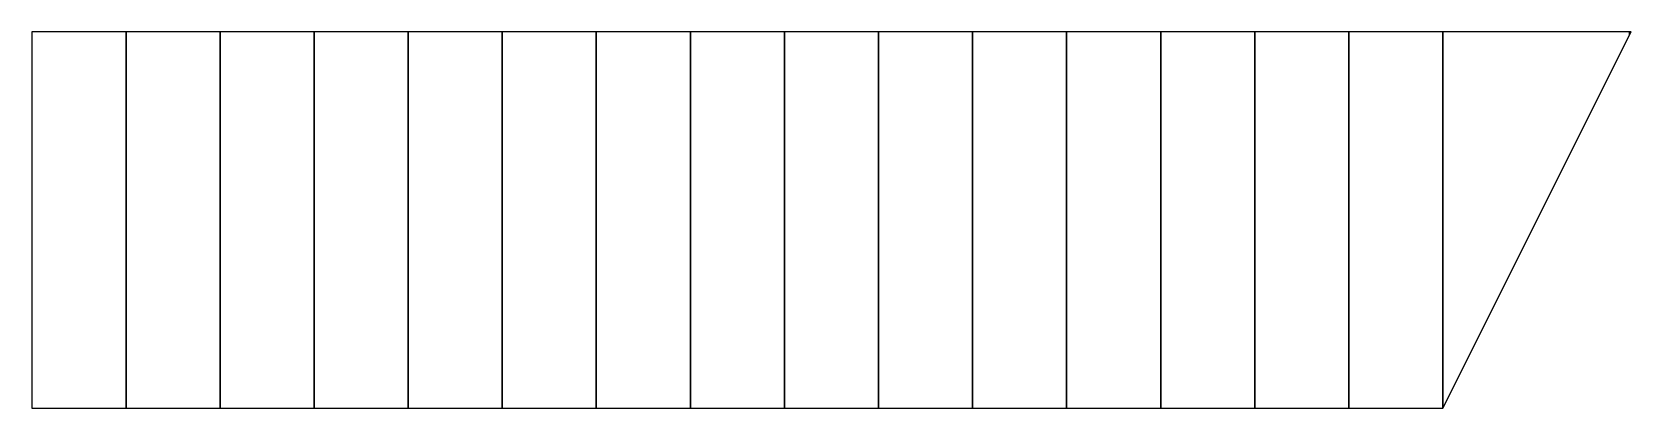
# Model space of a CAD drawing. Header units: metres. Extents: x 0 to 8500000000, y 4000000000 to 6000000000.
import ezdxf

# ---------------------------------------------------------------- set-up
doc = ezdxf.new("R2010")
doc.units = ezdxf.units.M

msp = doc.modelspace()

# ---------------------------------------------------------------- linework, layer by layer
for p, q in [((8500000000, 6000000000), (0, 6000000000)), ((0, 6000000000), (0, 4000000000)), ((7500000000, 4000000000), (8500000000, 6000000000)), ((0, 4000000000), (7500000000, 4000000000)), ((0, 4000000000), (0, 4000000000))]:
    msp.add_line(p, q)
at = {"color": 1}
for p, q in [((499992371, 6000000000), (0, 6000000000)), ((0, 6000000000), (0, 4000000000)), ((499992371, 4000000000), (499992371, 6000000000)), ((999992847, 6000000000), (499992371, 6000000000)), ((499992371, 6000000000), (499992371, 4000000000)), ((999992847, 4000000000), (999992847, 6000000000)), ((1499985695, 6000000000), (999992847, 6000000000)), ((999992847, 6000000000), (999992847, 4000000000)), ((1499985695, 4000000000), (1499985695, 6000000000)), ((1999971458, 6000000000), (1499985695, 6000000000)), ((1499985695, 6000000000), (1499985695, 4000000000)), ((1999971458, 4000000000), (1999971458, 6000000000)), ((2499950765, 6000000000), (1999971458, 6000000000)), ((1999971458, 6000000000), (1999971458, 4000000000)), ((2499950765, 4000000000), (2499950765, 6000000000)), ((2999924350, 6000000000), (2499950765, 6000000000)), ((2499950765, 6000000000), (2499950765, 4000000000)), ((2999924350, 4000000000), (2999924350, 6000000000)), ((3499946486, 6000000000), (2999924350, 6000000000)), ((2999924350, 6000000000), (2999924350, 4000000000)), ((3499946486, 4000000000), (3499946486, 6000000000)), ((3999982356, 6000000000), (3499946486, 6000000000)), ((3499946486, 6000000000), (3499946486, 4000000000)), ((3999982356, 4000000000), (3999982356, 6000000000)), ((4499999575, 6000000000), (3999982356, 6000000000)), ((3999982356, 6000000000), (3999982356, 4000000000)), ((4499999575, 4000000000), (4499999575, 6000000000)), ((4999999628, 6000000000), (4499999575, 6000000000)), ((4499999575, 6000000000), (4499999575, 4000000000)), ((4999999628, 4000000000), (4999999628, 6000000000)), ((5499984422, 6000000000), (4999999628, 6000000000)), ((4999999628, 6000000000), (4999999628, 4000000000)), ((5499984422, 4000000000), (5499984422, 6000000000)), ((5999956501, 6000000000), (5499984422, 6000000000)), ((5499984422, 6000000000), (5499984422, 4000000000)), ((5999956501, 4000000000), (5999956501, 6000000000)), ((6499995719, 6000000000), (5999956501, 6000000000)), ((5999956501, 6000000000), (5999956501, 4000000000)), ((6499995719, 4000000000), (6499995719, 6000000000)), ((6999996789, 6000000000), (6499995719, 6000000000)), ((6499995719, 6000000000), (6499995719, 4000000000)), ((6999996789, 4000000000), (6999996789, 6000000000)), ((7499967342, 6000000000), (6999996789, 6000000000)), ((6999996789, 6000000000), (6999996789, 4000000000)), ((7499967342, 4000000000), (7499967342, 6000000000)), ((8491943096, 6000000000), (7499967342, 6000000000)), ((7499967342, 6000000000), (7499967342, 4000000000)), ((7500000000, 4000000000), (8491943096, 5983886193)), ((8491943096, 5983886193), (8491943096, 6000000000)), ((0, 4000000000), (499992371, 4000000000)), ((0, 4000000000), (0, 4000000000)), ((499992371, 4000000000), (999992847, 4000000000)), ((999992847, 4000000000), (1499985695, 4000000000)), ((1499985695, 4000000000), (1999971458, 4000000000)), ((1999971458, 4000000000), (2499950765, 4000000000)), ((2499950765, 4000000000), (2999924350, 4000000000)), ((2999924350, 4000000000), (3499946486, 4000000000)), ((3499946486, 4000000000), (3999982356, 4000000000)), ((3999982356, 4000000000), (4499999575, 4000000000)), ((4499999575, 4000000000), (4999999628, 4000000000)), ((4999999628, 4000000000), (5499984422, 4000000000)), ((5499984422, 4000000000), (5999956501, 4000000000)), ((5999956501, 4000000000), (6499995719, 4000000000)), ((6499995719, 4000000000), (6999996789, 4000000000)), ((6999996789, 4000000000), (7499967342, 4000000000)), ((7499967342, 4000000000), (7500000000, 4000000000))]:
    msp.add_line(p, q, dxfattribs=at)

doc.saveas('drawing.dxf')
